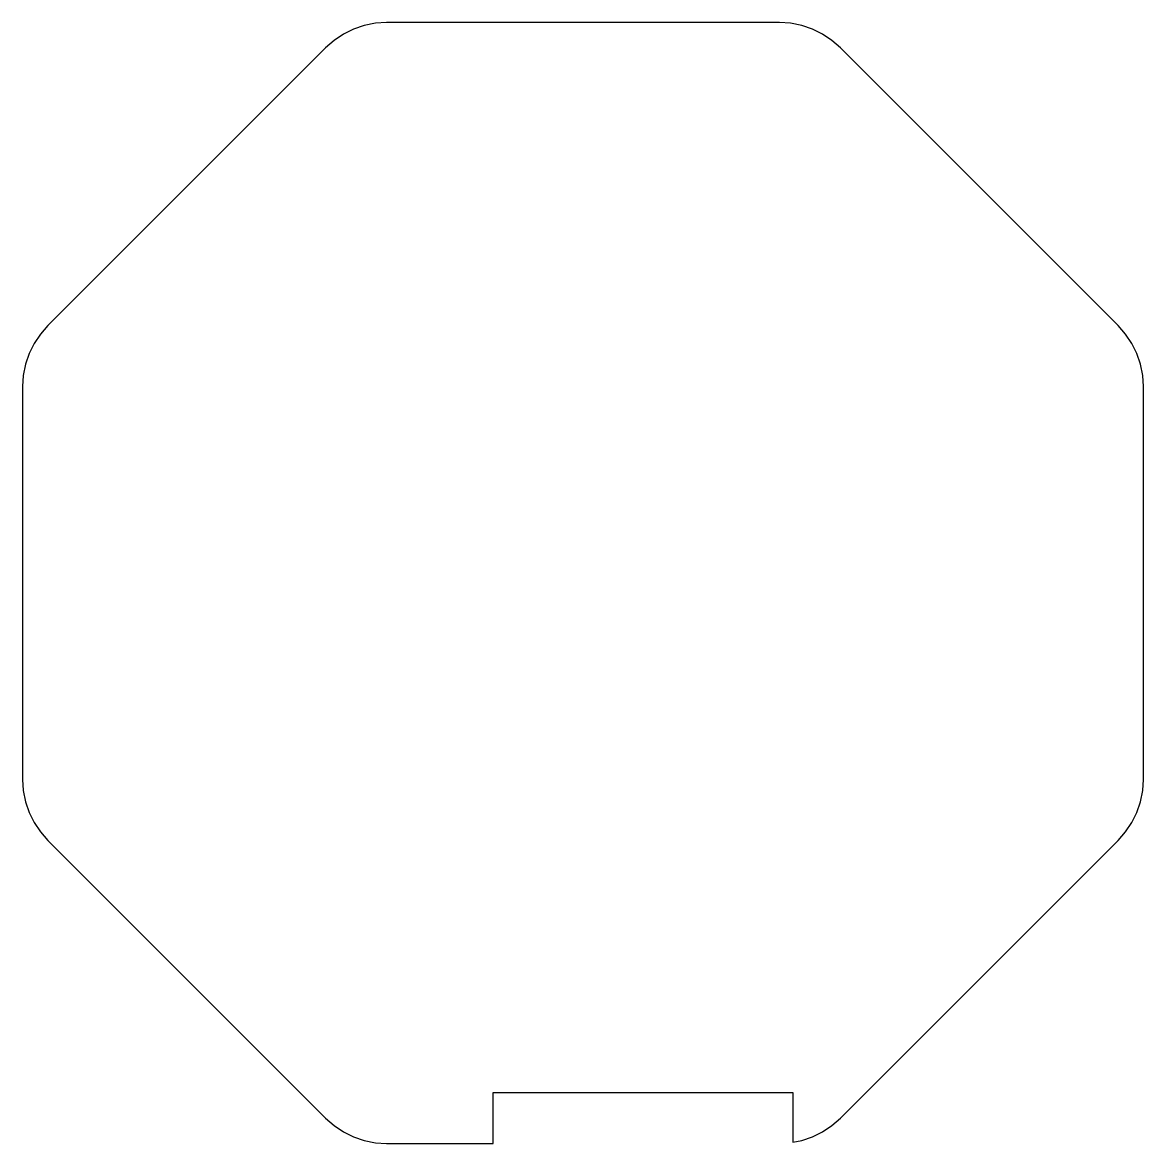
# Model space of a CAD drawing. Header units: metres. Extents: x -18.7 to 18.7, y -18.7 to 18.7.
import ezdxf

# ---------------------------------------------------------------- set-up
doc = ezdxf.new("R2010")
doc.units = ezdxf.units.M

msp = doc.modelspace()

# ---------------------------------------------------------------- linework, layer by layer
for p, q in [((-6.55273, 18.7056), (-6.92831, 18.676)), ((6.55273, 18.7056), (-6.55273, 18.7056)), ((6.92831, 18.676), (6.55273, 18.7056)), ((-7.65366, 18.4776), (-7.99199, 18.3118)), ((-7.29723, 18.5996), (-7.65366, 18.4776)), ((-6.92831, 18.676), (-7.29723, 18.5996)), ((7.29723, 18.5996), (6.92831, 18.676)), ((7.65366, 18.4776), (7.29723, 18.5996)), ((7.99199, 18.3118), (7.65366, 18.4776)), ((-8.30687, 18.105), (-8.59335, 17.8603)), ((-7.99199, 18.3118), (-8.30687, 18.105)), ((8.30687, 18.105), (7.99199, 18.3118)), ((8.59335, 17.8603), (8.30687, 18.105)), ((-8.59335, 17.8603), (-17.8603, 8.59335)), ((17.8603, 8.59335), (8.59335, 17.8603)), ((-18.105, 8.30687), (-18.3118, 7.99199)), ((-17.8603, 8.59335), (-18.105, 8.30687)), ((18.105, 8.30687), (17.8603, 8.59335)), ((18.3118, 7.99199), (18.105, 8.30687)), ((-18.3118, 7.99199), (-18.4776, 7.65366)), ((18.4776, 7.65366), (18.3118, 7.99199)), ((-18.4776, 7.65366), (-18.5996, 7.29723)), ((18.5996, 7.29723), (18.4776, 7.65366)), ((-18.5996, 7.29723), (-18.676, 6.92831)), ((18.676, 6.92831), (18.5996, 7.29723)), ((-18.676, 6.92831), (-18.7056, 6.55273)), ((18.7056, 6.55273), (18.676, 6.92831)), ((-18.7056, 6.55273), (-18.7056, -6.55273)), ((18.7056, -6.55273), (18.7056, 6.55273)), ((-18.7056, -6.55273), (-18.676, -6.92831)), ((18.676, -6.92831), (18.7056, -6.55273)), ((-18.676, -6.92831), (-18.5996, -7.29723)), ((18.5996, -7.29723), (18.676, -6.92831)), ((-18.5996, -7.29723), (-18.4776, -7.65366)), ((18.4776, -7.65366), (18.5996, -7.29723)), ((-18.4776, -7.65366), (-18.3118, -7.99199)), ((18.3118, -7.99199), (18.4776, -7.65366)), ((-18.3118, -7.99199), (-18.105, -8.30687)), ((18.105, -8.30687), (18.3118, -7.99199)), ((-18.105, -8.30687), (-17.8603, -8.59335)), ((-17.8603, -8.59335), (-8.59335, -17.8603)), ((8.59335, -17.8603), (17.8603, -8.59335)), ((17.8603, -8.59335), (18.105, -8.30687)), ((-3, -17), (7, -17)), ((-3, -18.7056), (-3, -17)), ((7, -17), (7, -18.6612)), ((-8.59335, -17.8603), (-8.30687, -18.105)), ((8.30687, -18.105), (8.59335, -17.8603)), ((-8.30687, -18.105), (-7.99199, -18.3118)), ((-7.99199, -18.3118), (-7.65366, -18.4776)), ((7.65366, -18.4776), (7.99199, -18.3118)), ((7.99199, -18.3118), (8.30687, -18.105)), ((-7.65366, -18.4776), (-7.29723, -18.5996)), ((-7.29723, -18.5996), (-6.92831, -18.676)), ((-6.92831, -18.676), (-6.55273, -18.7056)), ((-6.55273, -18.7056), (-3, -18.7056)), ((7, -18.6612), (7.29723, -18.5996)), ((7.29723, -18.5996), (7.65366, -18.4776))]:
    msp.add_line(p, q)

doc.saveas('drawing.dxf')
